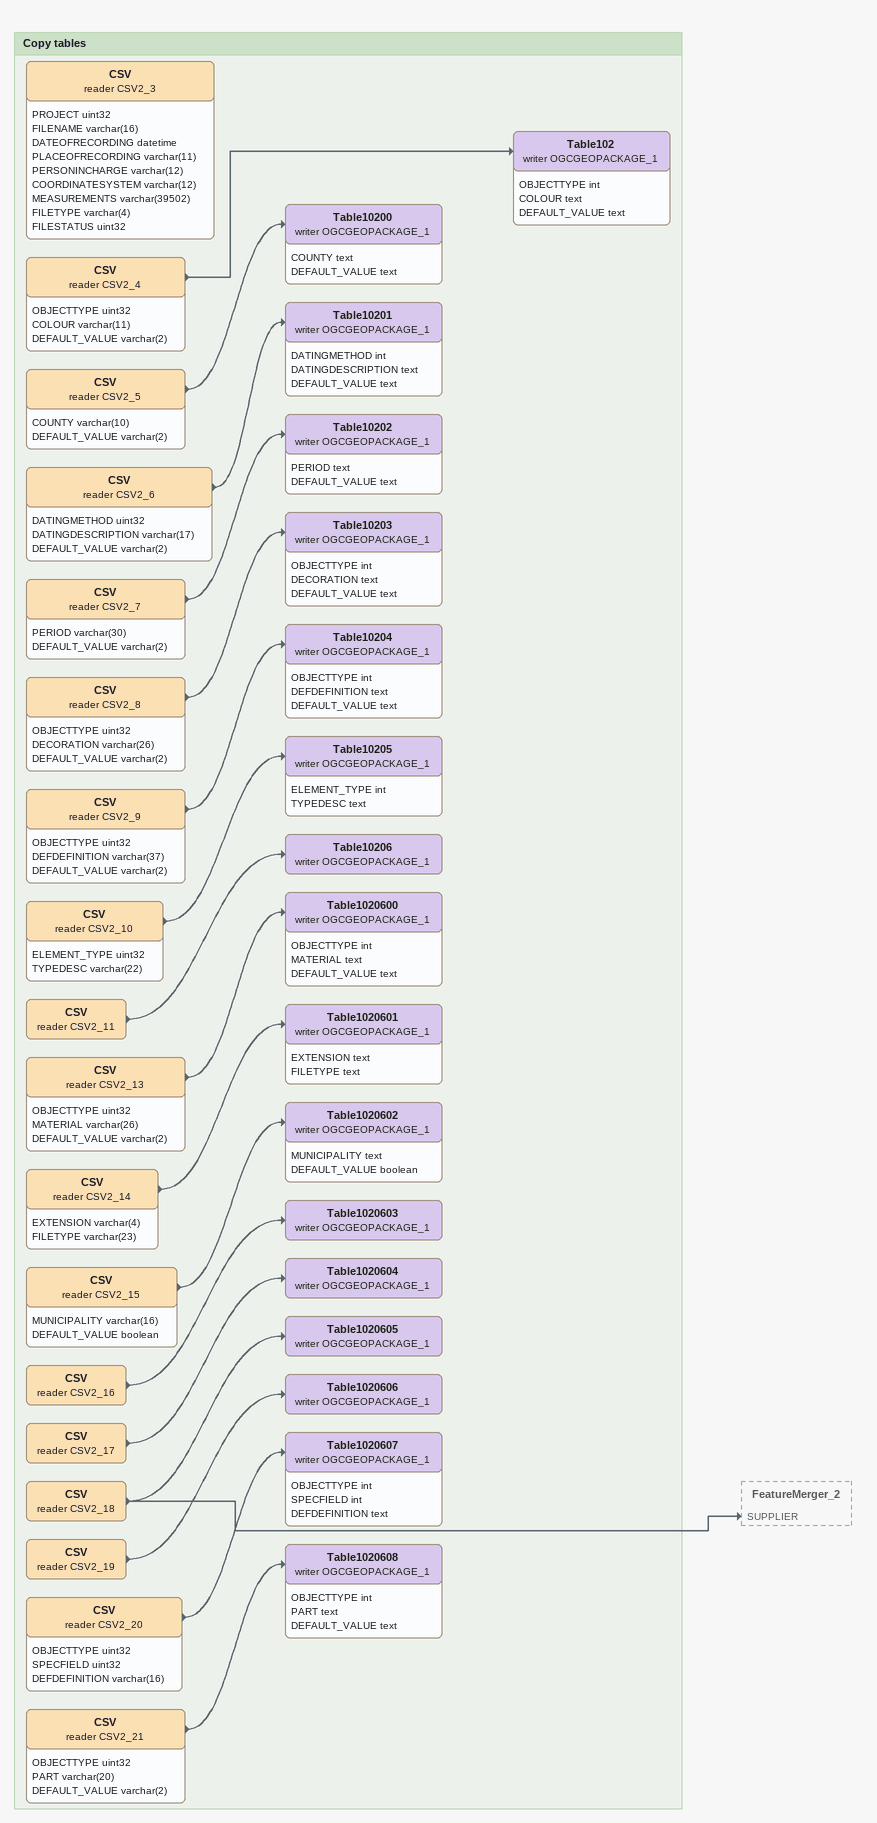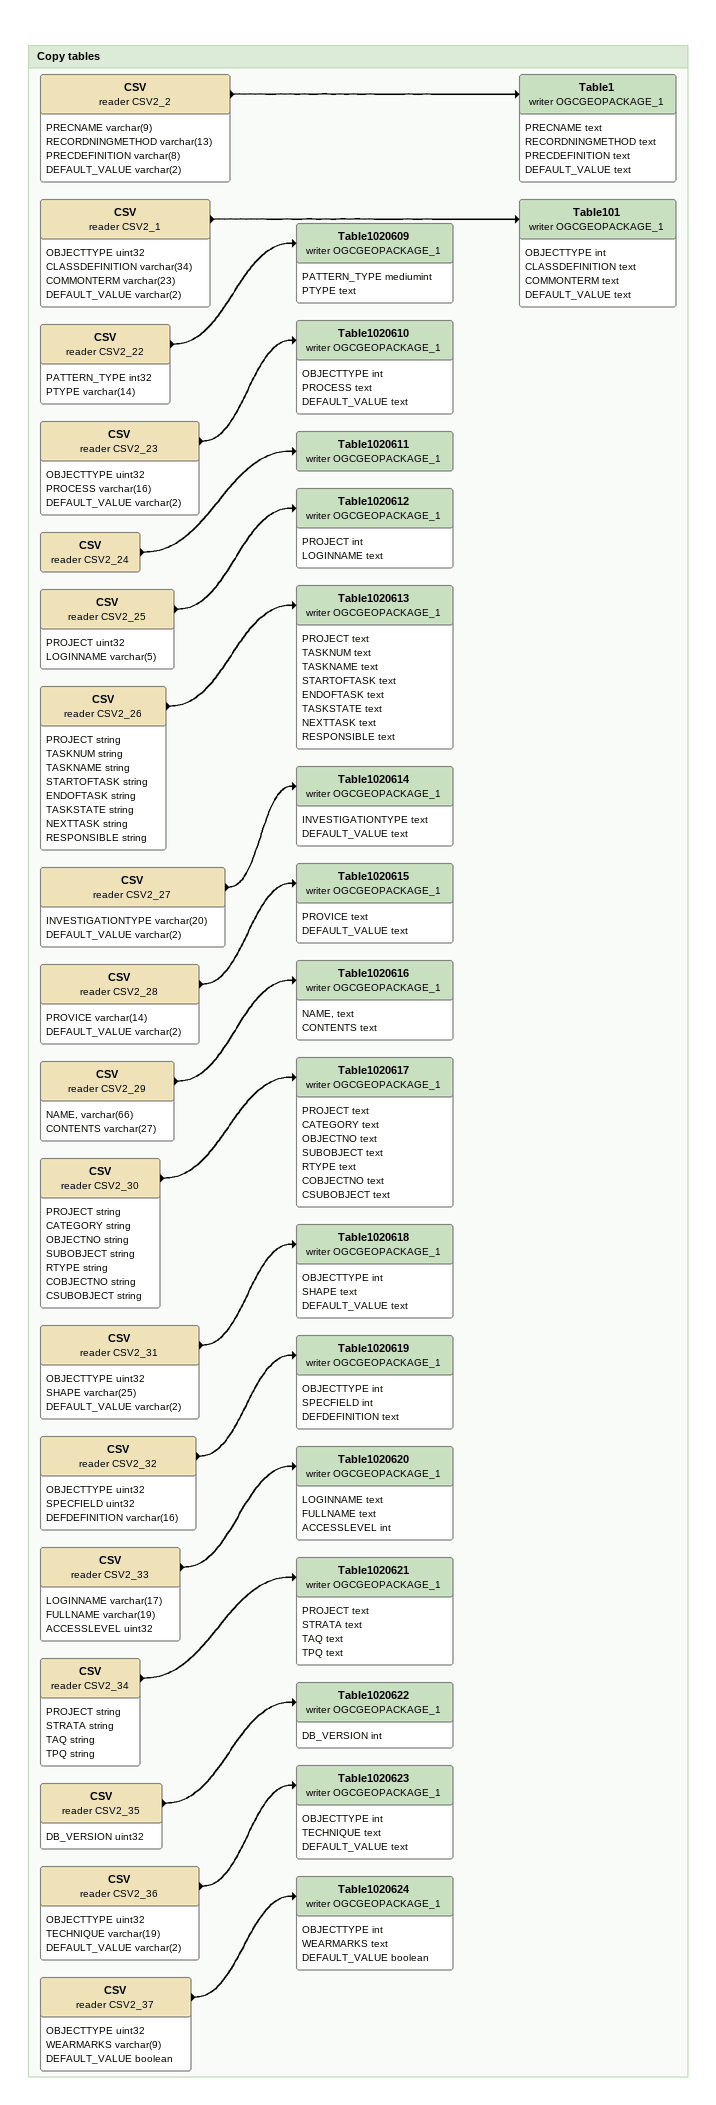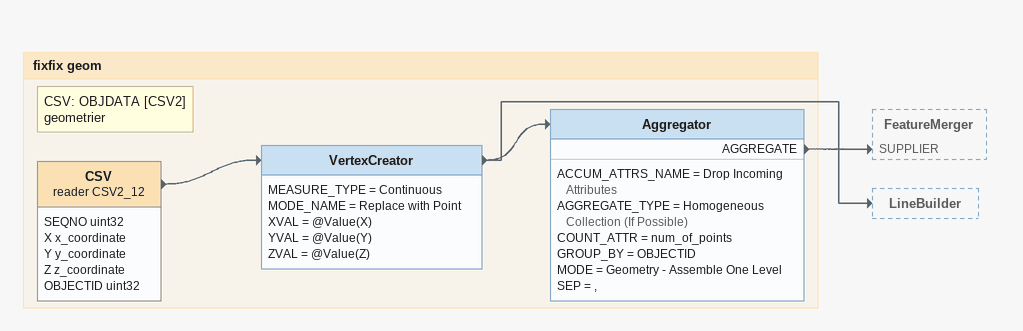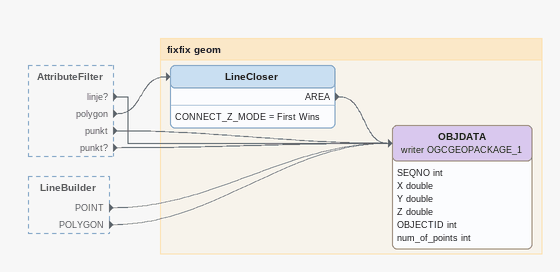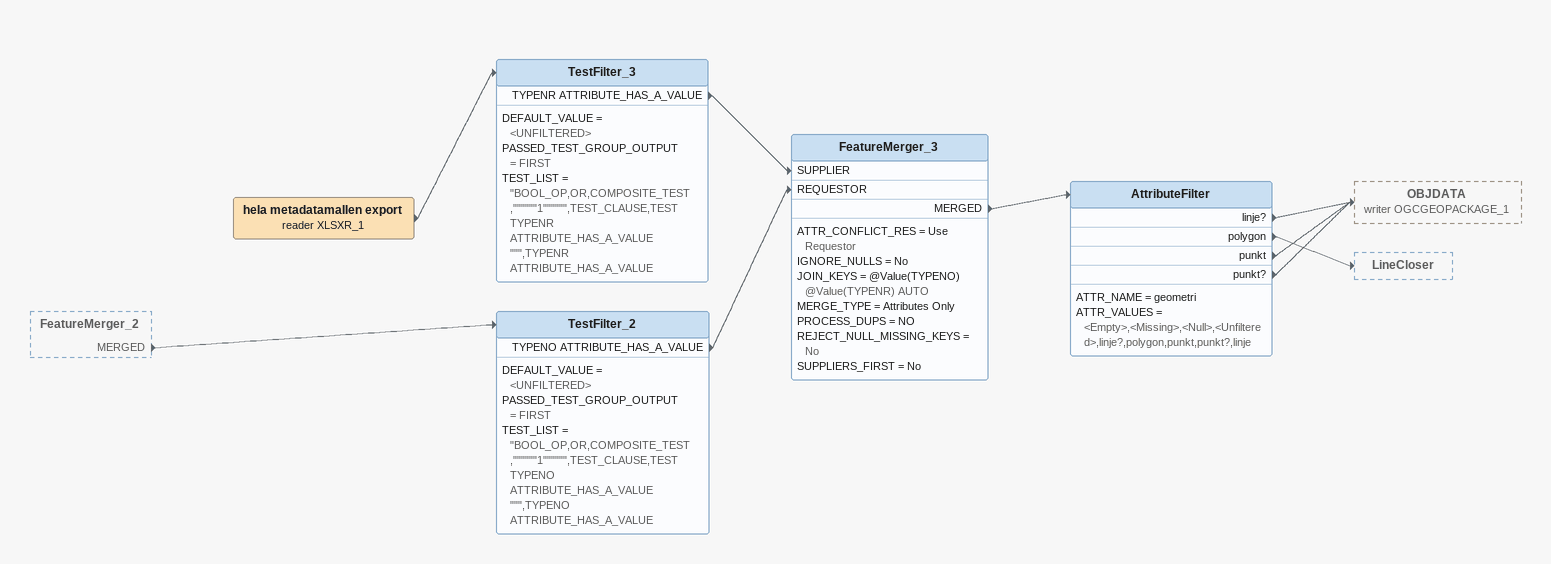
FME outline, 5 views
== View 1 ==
Bookmark: Copy tables
CSV (reader CSV2_3)
    attributes: PROJECT uint32, FILENAME varchar(16), DATEOFRECORDING datetime, PLACEOFRECORDING varchar(11), PERSONINCHARGE varchar(12), COORDINATESYSTEM varchar(12), MEASUREMENTS varchar(39502), FILETYPE varchar(4), FILESTATUS uint32
CSV (reader CSV2_4)
    attributes: OBJECTTYPE uint32, COLOUR varchar(11), DEFAULT_VALUE varchar(2)
    -> Table102 (writer OGCGEOPACKAGE_1)
Table102 (writer OGCGEOPACKAGE_1)
    attributes: OBJECTTYPE int, COLOUR text, DEFAULT_VALUE text
CSV (reader CSV2_5)
    attributes: COUNTY varchar(10), DEFAULT_VALUE varchar(2)
    -> Table10200 (writer OGCGEOPACKAGE_1)
Table10200 (writer OGCGEOPACKAGE_1)
    attributes: COUNTY text, DEFAULT_VALUE text
CSV (reader CSV2_6)
    attributes: DATINGMETHOD uint32, DATINGDESCRIPTION varchar(17), DEFAULT_VALUE varchar(2)
    -> Table10201 (writer OGCGEOPACKAGE_1)
Table10201 (writer OGCGEOPACKAGE_1)
    attributes: DATINGMETHOD int, DATINGDESCRIPTION text, DEFAULT_VALUE text
CSV (reader CSV2_7)
    attributes: PERIOD varchar(30), DEFAULT_VALUE varchar(2)
    -> Table10202 (writer OGCGEOPACKAGE_1)
Table10202 (writer OGCGEOPACKAGE_1)
    attributes: PERIOD text, DEFAULT_VALUE text
CSV (reader CSV2_8)
    attributes: OBJECTTYPE uint32, DECORATION varchar(26), DEFAULT_VALUE varchar(2)
    -> Table10203 (writer OGCGEOPACKAGE_1)
Table10203 (writer OGCGEOPACKAGE_1)
    attributes: OBJECTTYPE int, DECORATION text, DEFAULT_VALUE text
CSV (reader CSV2_9)
    attributes: OBJECTTYPE uint32, DEFDEFINITION varchar(37), DEFAULT_VALUE varchar(2)
    -> Table10204 (writer OGCGEOPACKAGE_1)
Table10204 (writer OGCGEOPACKAGE_1)
    attributes: OBJECTTYPE int, DEFDEFINITION text, DEFAULT_VALUE text
CSV (reader CSV2_10)
    attributes: ELEMENT_TYPE uint32, TYPEDESC varchar(22)
    -> Table10205 (writer OGCGEOPACKAGE_1)
Table10205 (writer OGCGEOPACKAGE_1)
    attributes: ELEMENT_TYPE int, TYPEDESC text
CSV (reader CSV2_11)
    -> Table10206 (writer OGCGEOPACKAGE_1)
Table10206 (writer OGCGEOPACKAGE_1)
CSV (reader CSV2_13)
    attributes: OBJECTTYPE uint32, MATERIAL varchar(26), DEFAULT_VALUE varchar(2)
    -> Table1020600 (writer OGCGEOPACKAGE_1)
Table1020600 (writer OGCGEOPACKAGE_1)
    attributes: OBJECTTYPE int, MATERIAL text, DEFAULT_VALUE text
CSV (reader CSV2_14)
    attributes: EXTENSION varchar(4), FILETYPE varchar(23)
    -> Table1020601 (writer OGCGEOPACKAGE_1)
Table1020601 (writer OGCGEOPACKAGE_1)
    attributes: EXTENSION text, FILETYPE text
CSV (reader CSV2_15)
    attributes: MUNICIPALITY varchar(16), DEFAULT_VALUE boolean
    -> Table1020602 (writer OGCGEOPACKAGE_1)
Table1020602 (writer OGCGEOPACKAGE_1)
    attributes: MUNICIPALITY text, DEFAULT_VALUE boolean
CSV (reader CSV2_16)
    -> Table1020603 (writer OGCGEOPACKAGE_1)
Table1020603 (writer OGCGEOPACKAGE_1)
CSV (reader CSV2_17)
    -> Table1020604 (writer OGCGEOPACKAGE_1)
Table1020604 (writer OGCGEOPACKAGE_1)
CSV (reader CSV2_18)
    -> Table1020605 (writer OGCGEOPACKAGE_1)
    -> FeatureMerger_2 [SUPPLIER]
Table1020605 (writer OGCGEOPACKAGE_1)
CSV (reader CSV2_19)
    -> Table1020606 (writer OGCGEOPACKAGE_1)
Table1020606 (writer OGCGEOPACKAGE_1)
CSV (reader CSV2_20)
    attributes: OBJECTTYPE uint32, SPECFIELD uint32, DEFDEFINITION varchar(16)
    -> Table1020607 (writer OGCGEOPACKAGE_1)
Table1020607 (writer OGCGEOPACKAGE_1)
    attributes: OBJECTTYPE int, SPECFIELD int, DEFDEFINITION text
CSV (reader CSV2_21)
    attributes: OBJECTTYPE uint32, PART varchar(20), DEFAULT_VALUE varchar(2)
    -> Table1020608 (writer OGCGEOPACKAGE_1)
Table1020608 (writer OGCGEOPACKAGE_1)
    attributes: OBJECTTYPE int, PART text, DEFAULT_VALUE text

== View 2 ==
Bookmark: Copy tables
CSV (reader CSV2_22)
    attributes: PATTERN_TYPE int32, PTYPE varchar(14)
    -> Table1020609 (writer OGCGEOPACKAGE_1)
Table1020609 (writer OGCGEOPACKAGE_1)
    attributes: PATTERN_TYPE mediumint, PTYPE text
CSV (reader CSV2_23)
    attributes: OBJECTTYPE uint32, PROCESS varchar(16), DEFAULT_VALUE varchar(2)
    -> Table1020610 (writer OGCGEOPACKAGE_1)
Table1020610 (writer OGCGEOPACKAGE_1)
    attributes: OBJECTTYPE int, PROCESS text, DEFAULT_VALUE text
CSV (reader CSV2_24)
    -> Table1020611 (writer OGCGEOPACKAGE_1)
Table1020611 (writer OGCGEOPACKAGE_1)
CSV (reader CSV2_25)
    attributes: PROJECT uint32, LOGINNAME varchar(5)
    -> Table1020612 (writer OGCGEOPACKAGE_1)
Table1020612 (writer OGCGEOPACKAGE_1)
    attributes: PROJECT int, LOGINNAME text
CSV (reader CSV2_26)
    attributes: PROJECT string, TASKNUM string, TASKNAME string, STARTOFTASK string, ENDOFTASK string, TASKSTATE string, NEXTTASK string, RESPONSIBLE string
    -> Table1020613 (writer OGCGEOPACKAGE_1)
Table1020613 (writer OGCGEOPACKAGE_1)
    attributes: PROJECT text, TASKNUM text, TASKNAME text, STARTOFTASK text, ENDOFTASK text, TASKSTATE text, NEXTTASK text, RESPONSIBLE text
CSV (reader CSV2_27)
    attributes: INVESTIGATIONTYPE varchar(20), DEFAULT_VALUE varchar(2)
    -> Table1020614 (writer OGCGEOPACKAGE_1)
Table1020614 (writer OGCGEOPACKAGE_1)
    attributes: INVESTIGATIONTYPE text, DEFAULT_VALUE text
CSV (reader CSV2_28)
    attributes: PROVICE varchar(14), DEFAULT_VALUE varchar(2)
    -> Table1020615 (writer OGCGEOPACKAGE_1)
Table1020615 (writer OGCGEOPACKAGE_1)
    attributes: PROVICE text, DEFAULT_VALUE text
CSV (reader CSV2_29)
    attributes: NAME, varchar(66), CONTENTS varchar(27)
    -> Table1020616 (writer OGCGEOPACKAGE_1)
Table1020616 (writer OGCGEOPACKAGE_1)
    attributes: NAME, text, CONTENTS text
CSV (reader CSV2_30)
    attributes: PROJECT string, CATEGORY string, OBJECTNO string, SUBOBJECT string, RTYPE string, COBJECTNO string, CSUBOBJECT string
    -> Table1020617 (writer OGCGEOPACKAGE_1)
Table1020617 (writer OGCGEOPACKAGE_1)
    attributes: PROJECT text, CATEGORY text, OBJECTNO text, SUBOBJECT text, RTYPE text, COBJECTNO text, CSUBOBJECT text
CSV (reader CSV2_31)
    attributes: OBJECTTYPE uint32, SHAPE varchar(25), DEFAULT_VALUE varchar(2)
    -> Table1020618 (writer OGCGEOPACKAGE_1)
Table1020618 (writer OGCGEOPACKAGE_1)
    attributes: OBJECTTYPE int, SHAPE text, DEFAULT_VALUE text
CSV (reader CSV2_32)
    attributes: OBJECTTYPE uint32, SPECFIELD uint32, DEFDEFINITION varchar(16)
    -> Table1020619 (writer OGCGEOPACKAGE_1)
Table1020619 (writer OGCGEOPACKAGE_1)
    attributes: OBJECTTYPE int, SPECFIELD int, DEFDEFINITION text
CSV (reader CSV2_33)
    attributes: LOGINNAME varchar(17), FULLNAME varchar(19), ACCESSLEVEL uint32
    -> Table1020620 (writer OGCGEOPACKAGE_1)
Table1020620 (writer OGCGEOPACKAGE_1)
    attributes: LOGINNAME text, FULLNAME text, ACCESSLEVEL int
CSV (reader CSV2_34)
    attributes: PROJECT string, STRATA string, TAQ string, TPQ string
    -> Table1020621 (writer OGCGEOPACKAGE_1)
Table1020621 (writer OGCGEOPACKAGE_1)
    attributes: PROJECT text, STRATA text, TAQ text, TPQ text
CSV (reader CSV2_35)
    attributes: DB_VERSION uint32
    -> Table1020622 (writer OGCGEOPACKAGE_1)
Table1020622 (writer OGCGEOPACKAGE_1)
    attributes: DB_VERSION int
CSV (reader CSV2_36)
    attributes: OBJECTTYPE uint32, TECHNIQUE varchar(19), DEFAULT_VALUE varchar(2)
    -> Table1020623 (writer OGCGEOPACKAGE_1)
Table1020623 (writer OGCGEOPACKAGE_1)
    attributes: OBJECTTYPE int, TECHNIQUE text, DEFAULT_VALUE text
CSV (reader CSV2_37)
    attributes: OBJECTTYPE uint32, WEARMARKS varchar(9), DEFAULT_VALUE boolean
    -> Table1020624 (writer OGCGEOPACKAGE_1)
Table1020624 (writer OGCGEOPACKAGE_1)
    attributes: OBJECTTYPE int, WEARMARKS text, DEFAULT_VALUE boolean
CSV (reader CSV2_2)
    attributes: PRECNAME varchar(9), RECORDNINGMETHOD varchar(13), PRECDEFINITION varchar(8), DEFAULT_VALUE varchar(2)
    -> Table1 (writer OGCGEOPACKAGE_1)
Table1 (writer OGCGEOPACKAGE_1)
    attributes: PRECNAME text, RECORDNINGMETHOD text, PRECDEFINITION text, DEFAULT_VALUE text
CSV (reader CSV2_1)
    attributes: OBJECTTYPE uint32, CLASSDEFINITION varchar(34), COMMONTERM varchar(23), DEFAULT_VALUE varchar(2)
    -> Table101 (writer OGCGEOPACKAGE_1)
Table101 (writer OGCGEOPACKAGE_1)
    attributes: OBJECTTYPE int, CLASSDEFINITION text, COMMONTERM text, DEFAULT_VALUE text

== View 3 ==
Bookmark: fixfix geom
Note: CSV: OBJDATA [CSV2] / geometrier
CSV (reader CSV2_12)
    attributes: SEQNO uint32, X x_coordinate, Y y_coordinate, Z z_coordinate, OBJECTID uint32
    -> VertexCreator
VertexCreator
    MEASURE_TYPE = Continuous
    MODE_NAME = Replace with Point
    XVAL = @Value(X)
    YVAL = @Value(Y)
    ZVAL = @Value(Z)
    -> Aggregator
    -> LineBuilder
Aggregator
    ACCUM_ATTRS_NAME = Drop Incoming Attributes
    AGGREGATE_TYPE = Homogeneous Collection (If Possible)
    COUNT_ATTR = num_of_points
    GROUP_BY = OBJECTID
    MODE = Geometry - Assemble One Level
    SEP = ,
    AGGREGATE -> FeatureMerger [SUPPLIER]

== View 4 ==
AttributeFilter [outside]
    linje? -> OBJDATA (writer OGCGEOPACKAGE_1)
    polygon -> LineCloser
    punkt -> OBJDATA (writer OGCGEOPACKAGE_1)
    punkt? -> OBJDATA (writer OGCGEOPACKAGE_1)
LineBuilder [outside]
    POINT -> OBJDATA (writer OGCGEOPACKAGE_1)
    POLYGON -> OBJDATA (writer OGCGEOPACKAGE_1)

Bookmark: fixfix geom
LineCloser
    CONNECT_Z_MODE = First Wins
    AREA -> OBJDATA (writer OGCGEOPACKAGE_1)
OBJDATA (writer OGCGEOPACKAGE_1)
    attributes: SEQNO int, X double, Y double, Z double, OBJECTID int, num_of_points int

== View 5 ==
FeatureMerger_2 [outside]
    MERGED -> TestFilter_2
TestFilter_2
    DEFAULT_VALUE = <UNFILTERED>
    PASSED_TEST_GROUP_OUTPUT = FIRST
    TEST_LIST = "BOOL_OP,OR,COMPOSITE_TEST,""""""1"""""",TEST_CLAUSE,TEST TYPENO ATTRIBUTE_HAS_A_VALUE """,TYPENO ATTRIBUTE_HAS_A_VALUE
    TYPENO ATTRIBUTE_HAS_A_VALUE -> FeatureMerger_3 [REQUESTOR]
hela metadatamallen export (reader XLSXR_1)
    -> TestFilter_3
TestFilter_3
    DEFAULT_VALUE = <UNFILTERED>
    PASSED_TEST_GROUP_OUTPUT = FIRST
    TEST_LIST = "BOOL_OP,OR,COMPOSITE_TEST,""""""1"""""",TEST_CLAUSE,TEST TYPENR ATTRIBUTE_HAS_A_VALUE """,TYPENR ATTRIBUTE_HAS_A_VALUE
    TYPENR ATTRIBUTE_HAS_A_VALUE -> FeatureMerger_3 [SUPPLIER]
FeatureMerger_3
    ATTR_CONFLICT_RES = Use Requestor
    IGNORE_NULLS = No
    JOIN_KEYS = @Value(TYPENO) @Value(TYPENR) AUTO
    MERGE_TYPE = Attributes Only
    PROCESS_DUPS = NO
    REJECT_NULL_MISSING_KEYS = No
    SUPPLIERS_FIRST = No
    MERGED -> AttributeFilter
AttributeFilter
    ATTR_NAME = geometri
    ATTR_VALUES = <Empty>,<Missing>,<Null>,<Unfiltered>,linje?,polygon,punkt,punkt?,linje
    linje? -> OBJDATA (writer OGCGEOPACKAGE_1)
    polygon -> LineCloser
    punkt -> OBJDATA (writer OGCGEOPACKAGE_1)
    punkt? -> OBJDATA (writer OGCGEOPACKAGE_1)
